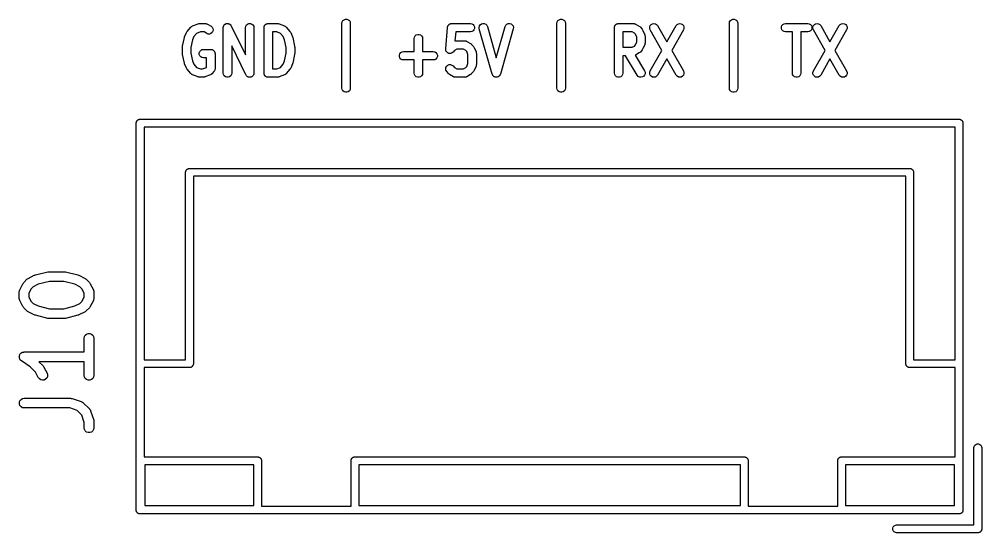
# Model space of a CAD drawing. Extents: x 100.8 to 195, y -113.5 to -35.1.
# Drawn here: x 132.98 to 147.81, y -89.21 to -81.29 of the extents above; entities that cross this region are included whole.
import ezdxf

# ---------------------------------------------------------------- set-up
doc = ezdxf.new("R2010")
doc.units = 0
doc.header["$MEASUREMENT"] = 0
doc.layers.add('BLACK', color=7, linetype='CONTINUOUS')

msp = doc.modelspace()

# ---------------------------------------------------------------- linework, layer by layer
at = {"layer": 'BLACK', "linetype": 'CONTINUOUS'}
for p, q in [((135.565, -81.4744), (135.622, -81.4077)), ((135.622, -81.4077), (135.626, -81.4048)), ((135.626, -81.4048), (135.629, -81.4011)), ((135.629, -81.4011), (135.634, -81.3976)), ((135.634, -81.3976), (135.64, -81.3934)), ((135.64, -81.3934), (135.644, -81.3918)), ((135.644, -81.3918), (135.648, -81.3894)), ((135.648, -81.3894), (135.734, -81.3561)), ((135.734, -81.3559), (135.735, -81.3556)), ((135.734, -81.3561), (135.734, -81.3559)), ((135.735, -81.3556), (135.745, -81.3537)), ((135.745, -81.3537), (135.756, -81.3517)), ((135.756, -81.3517), (135.756, -81.3518)), ((135.756, -81.3518), (135.757, -81.3517)), ((135.757, -81.3517), (135.843, -81.3517)), ((135.843, -81.3517), (135.849, -81.3527)), ((135.849, -81.3527), (135.854, -81.3527)), ((135.854, -81.3527), (135.86, -81.3546)), ((135.86, -81.3546), (135.865, -81.3556)), ((135.865, -81.3556), (135.87, -81.3585)), ((135.87, -81.3585), (135.876, -81.3605)), ((135.876, -81.3605), (135.933, -81.3939)), ((135.933, -81.3939), (135.95, -81.4084)), ((135.95, -81.4084), (135.961, -81.428)), ((135.961, -81.428), (135.965, -81.4503)), ((136.121, -81.4167), (136.122, -81.4089)), ((136.121, -82.1167), (136.121, -81.4167)), ((136.122, -81.4089), (136.123, -81.401)), ((136.123, -81.401), (136.124, -81.3979)), ((136.124, -81.3979), (136.125, -81.3944)), ((136.125, -81.3944), (136.129, -81.3876)), ((136.129, -81.3876), (136.132, -81.3804)), ((136.132, -81.3804), (136.134, -81.3779)), ((136.134, -81.3779), (136.136, -81.3749)), ((136.136, -81.3749), (136.142, -81.3698)), ((136.142, -81.3698), (136.147, -81.3641)), ((136.147, -81.3641), (136.151, -81.3626)), ((136.151, -81.3626), (136.153, -81.3604)), ((136.153, -81.3604), (136.161, -81.3577)), ((136.161, -81.3577), (136.168, -81.3542)), ((136.168, -81.3542), (136.171, -81.3538)), ((136.171, -81.3538), (136.174, -81.3527)), ((136.174, -81.3527), (136.182, -81.3527)), ((136.182, -81.3527), (136.19, -81.3518)), ((136.19, -81.3518), (136.194, -81.3527)), ((136.194, -81.3527), (136.197, -81.3527)), ((136.197, -81.3527), (136.204, -81.3554)), ((136.204, -81.3554), (136.212, -81.3572)), ((136.212, -81.3572), (136.215, -81.3592)), ((136.215, -81.3592), (136.218, -81.3604)), ((136.218, -81.3604), (136.224, -81.3654)), ((136.224, -81.3654), (136.231, -81.3698)), ((136.231, -81.3698), (136.233, -81.3726)), ((136.233, -81.3726), (136.236, -81.3749)), ((136.236, -81.3749), (136.239, -81.3817)), ((136.239, -81.3817), (136.244, -81.3881)), ((136.244, -81.3881), (136.464, -81.8362)), ((136.464, -81.4167), (136.467, -81.3944)), ((136.464, -81.8362), (136.464, -81.4167)), ((136.467, -81.3944), (136.479, -81.3749)), ((136.479, -81.3749), (136.496, -81.3604)), ((136.496, -81.3604), (136.517, -81.3527)), ((136.517, -81.3527), (136.54, -81.3527)), ((136.54, -81.3527), (136.561, -81.3604)), ((136.561, -81.3604), (136.578, -81.3749)), ((136.578, -81.3749), (136.59, -81.3944)), ((136.59, -81.3944), (136.594, -81.4167)), ((136.594, -81.4167), (136.594, -82.1167)), ((136.749, -81.4167), (136.75, -81.4111)), ((136.749, -82.1167), (136.749, -81.4167)), ((136.75, -81.4054), (136.752, -81.4)), ((136.75, -81.4111), (136.75, -81.4054)), ((136.752, -81.4), (136.753, -81.3944)), ((136.753, -81.3944), (136.756, -81.3895)), ((136.756, -81.3895), (136.758, -81.3842)), ((136.758, -81.3842), (136.762, -81.3798)), ((136.762, -81.3798), (136.764, -81.3749)), ((136.764, -81.3749), (136.769, -81.3712)), ((136.769, -81.3712), (136.773, -81.3669)), ((136.773, -81.3669), (136.777, -81.364)), ((136.777, -81.364), (136.782, -81.3604)), ((136.782, -81.3604), (136.787, -81.3584)), ((136.787, -81.3584), (136.792, -81.3556)), ((136.792, -81.3556), (136.798, -81.3546)), ((136.798, -81.3546), (136.803, -81.3527)), ((136.803, -81.3527), (136.809, -81.3527)), ((136.809, -81.3527), (136.814, -81.3517)), ((136.814, -81.3517), (136.957, -81.3517)), ((136.957, -81.3517), (136.958, -81.3518)), ((136.958, -81.3518), (136.959, -81.3517)), ((136.959, -81.3517), (136.969, -81.3537)), ((136.969, -81.3537), (136.979, -81.3556)), ((136.979, -81.3556), (136.98, -81.3559)), ((136.98, -81.3559), (136.981, -81.3561)), ((136.981, -81.3561), (137.066, -81.3894)), ((137.066, -81.3894), (137.07, -81.3918)), ((137.07, -81.3918), (137.075, -81.3934)), ((137.075, -81.3934), (137.08, -81.3976)), ((137.08, -81.3976), (137.086, -81.4011)), ((137.086, -81.4011), (137.089, -81.4048)), ((137.089, -81.4048), (137.092, -81.4077)), ((137.092, -81.4077), (137.149, -81.4744)), ((137.949, -81.35), (137.953, -81.3278)), ((137.949, -82.35), (137.949, -81.35)), ((137.953, -81.3278), (137.964, -81.3082)), ((137.964, -81.3082), (137.982, -81.2937)), ((137.982, -81.2937), (138.003, -81.286)), ((138.003, -81.286), (138.026, -81.286)), ((138.026, -81.286), (138.047, -81.2937)), ((138.047, -81.2937), (138.064, -81.3082)), ((138.064, -81.3082), (138.075, -81.3278)), ((138.075, -81.3278), (138.079, -81.35)), ((138.079, -81.35), (138.079, -82.35)), ((139.55, -81.7444), (139.578, -81.4111)), ((139.578, -81.4111), (139.579, -81.4083)), ((139.579, -81.4054), (139.582, -81.3974)), ((139.579, -81.4083), (139.579, -81.4054)), ((139.582, -81.3974), (139.584, -81.3893)), ((139.584, -81.3893), (139.586, -81.3869)), ((139.586, -81.3869), (139.587, -81.3842)), ((139.587, -81.3842), (139.592, -81.3777)), ((139.592, -81.3777), (139.597, -81.3708)), ((139.597, -81.3708), (139.599, -81.3691)), ((139.599, -81.3691), (139.601, -81.3669)), ((139.601, -81.3669), (139.608, -81.3627)), ((139.608, -81.3627), (139.615, -81.3578)), ((139.615, -81.3578), (139.618, -81.357)), ((139.618, -81.357), (139.621, -81.3556)), ((139.621, -81.3556), (139.629, -81.3541)), ((139.629, -81.3541), (139.637, -81.3519)), ((139.637, -81.3519), (139.64, -81.3522)), ((139.64, -81.3522), (139.643, -81.3517)), ((139.643, -81.3517), (139.929, -81.3517)), ((139.929, -81.3517), (139.951, -81.3556)), ((139.951, -81.3556), (139.97, -81.3669)), ((139.97, -81.3669), (139.985, -81.3842)), ((139.985, -81.3842), (139.993, -81.4054)), ((139.993, -81.428), (139.985, -81.4492)), ((139.993, -81.4054), (139.993, -81.428)), ((140.064, -81.4121), (140.069, -81.3902)), ((140.066, -81.4345), (140.064, -81.4121)), ((140.069, -81.3902), (140.082, -81.3715)), ((140.082, -81.3715), (140.1, -81.3582)), ((140.1, -81.3582), (140.122, -81.352)), ((140.122, -81.352), (140.144, -81.3536)), ((140.144, -81.3536), (140.165, -81.3628)), ((140.165, -81.3628), (140.181, -81.3785)), ((140.181, -81.3785), (140.191, -81.3988)), ((140.191, -81.3988), (140.329, -81.8801)), ((140.329, -81.8801), (140.466, -81.3988)), ((140.466, -81.3988), (140.476, -81.3785)), ((140.476, -81.3785), (140.492, -81.3628)), ((140.492, -81.3628), (140.513, -81.3536)), ((140.513, -81.3536), (140.535, -81.352)), ((140.535, -81.352), (140.557, -81.3582)), ((140.557, -81.3582), (140.575, -81.3715)), ((140.575, -81.3715), (140.588, -81.3902)), ((140.588, -81.3902), (140.593, -81.4121)), ((140.593, -81.4121), (140.591, -81.4345)), ((141.264, -81.35), (141.267, -81.3278)), ((141.264, -82.35), (141.264, -81.35)), ((141.267, -81.3278), (141.279, -81.3082)), ((141.279, -81.3082), (141.296, -81.2937)), ((141.296, -81.2937), (141.317, -81.286)), ((141.317, -81.286), (141.34, -81.286)), ((141.34, -81.286), (141.361, -81.2937)), ((141.361, -81.2937), (141.378, -81.3082)), ((141.378, -81.3082), (141.39, -81.3278)), ((141.39, -81.3278), (141.394, -81.35)), ((141.394, -81.35), (141.394, -82.35)), ((142.149, -81.4167), (142.15, -81.4111)), ((142.149, -82.1167), (142.149, -81.4167)), ((142.15, -81.4054), (142.152, -81.4)), ((142.15, -81.4111), (142.15, -81.4054)), ((142.152, -81.4), (142.153, -81.3944)), ((142.153, -81.3944), (142.156, -81.3895)), ((142.156, -81.3895), (142.158, -81.3842)), ((142.158, -81.3842), (142.162, -81.3798)), ((142.162, -81.3798), (142.164, -81.3749)), ((142.164, -81.3749), (142.169, -81.3712)), ((142.169, -81.3712), (142.173, -81.3669)), ((142.173, -81.3669), (142.177, -81.364)), ((142.177, -81.364), (142.182, -81.3604)), ((142.182, -81.3604), (142.187, -81.3584)), ((142.187, -81.3584), (142.192, -81.3556)), ((142.192, -81.3556), (142.198, -81.3546)), ((142.198, -81.3546), (142.203, -81.3527)), ((142.203, -81.3527), (142.209, -81.3527)), ((142.209, -81.3527), (142.214, -81.3517)), ((142.214, -81.3517), (142.443, -81.3517)), ((142.443, -81.3517), (142.449, -81.3527)), ((142.449, -81.3527), (142.454, -81.3527)), ((142.454, -81.3527), (142.46, -81.3546)), ((142.46, -81.3546), (142.465, -81.3556)), ((142.465, -81.3556), (142.47, -81.3585)), ((142.47, -81.3585), (142.476, -81.3605)), ((142.476, -81.3605), (142.533, -81.3939)), ((142.533, -81.3939), (142.541, -81.4008)), ((142.541, -81.4008), (142.549, -81.4077)), ((142.549, -81.4077), (142.578, -81.441)), ((142.693, -81.4051), (142.701, -81.3839)), ((142.693, -81.4277), (142.693, -81.4051)), ((142.701, -81.4489), (142.693, -81.4277)), ((142.701, -81.3839), (142.716, -81.3667)), ((142.716, -81.3667), (142.735, -81.3555)), ((142.735, -81.3555), (142.757, -81.3517)), ((142.757, -81.3517), (142.78, -81.3557)), ((142.78, -81.3557), (142.799, -81.3671)), ((142.799, -81.3671), (142.814, -81.3844)), ((142.814, -81.3844), (142.957, -81.6357)), ((142.957, -81.6357), (143.101, -81.3844)), ((143.101, -81.3844), (143.115, -81.3671)), ((143.115, -81.3671), (143.135, -81.3557)), ((143.135, -81.3557), (143.157, -81.3517)), ((143.157, -81.3517), (143.179, -81.3555)), ((143.179, -81.3555), (143.199, -81.3667)), ((143.199, -81.3667), (143.213, -81.3839)), ((143.213, -81.3839), (143.221, -81.4051)), ((143.221, -81.4277), (143.214, -81.4489)), ((143.221, -81.4051), (143.221, -81.4277)), ((143.921, -81.35), (143.925, -81.3278)), ((143.921, -82.35), (143.921, -81.35)), ((143.925, -81.3278), (143.936, -81.3082)), ((143.936, -81.3082), (143.953, -81.2937)), ((143.953, -81.2937), (143.974, -81.286)), ((143.974, -81.286), (143.997, -81.286)), ((143.997, -81.286), (144.018, -81.2937)), ((144.018, -81.2937), (144.036, -81.3082)), ((144.036, -81.3082), (144.047, -81.3278)), ((144.047, -81.3278), (144.051, -81.35)), ((144.051, -81.35), (144.051, -82.35)), ((144.722, -81.4054), (144.729, -81.3842)), ((144.722, -81.428), (144.722, -81.4054)), ((144.729, -81.4492), (144.722, -81.428)), ((144.729, -81.3842), (144.744, -81.3669)), ((144.744, -81.3669), (144.763, -81.3556)), ((144.763, -81.3556), (144.786, -81.3517)), ((144.786, -81.3517), (145.129, -81.3517)), ((145.129, -81.3517), (145.151, -81.3556)), ((145.151, -81.3556), (145.17, -81.3669)), ((145.17, -81.3669), (145.185, -81.3842)), ((145.185, -81.3842), (145.193, -81.4054)), ((145.193, -81.428), (145.185, -81.4492)), ((145.193, -81.4054), (145.193, -81.428)), ((145.207, -81.4051), (145.215, -81.3839)), ((145.207, -81.4277), (145.207, -81.4051)), ((145.215, -81.4489), (145.207, -81.4277)), ((145.215, -81.3839), (145.23, -81.3667)), ((145.23, -81.3667), (145.249, -81.3555)), ((145.249, -81.3555), (145.272, -81.3517)), ((145.272, -81.3517), (145.294, -81.3557)), ((145.294, -81.3557), (145.313, -81.3671)), ((145.313, -81.3671), (145.328, -81.3844)), ((145.328, -81.3844), (145.471, -81.6357)), ((145.471, -81.6357), (145.615, -81.3844)), ((145.615, -81.3844), (145.629, -81.3671)), ((145.629, -81.3671), (145.649, -81.3557)), ((145.649, -81.3557), (145.671, -81.3517)), ((145.671, -81.3517), (145.693, -81.3555)), ((145.693, -81.3555), (145.713, -81.3667)), ((145.713, -81.3667), (145.728, -81.3839)), ((145.728, -81.3839), (145.735, -81.4051)), ((145.735, -81.4277), (145.728, -81.4489)), ((145.735, -81.4051), (145.735, -81.4277)), ((135.494, -81.703), (135.522, -81.5697)), ((135.522, -81.5697), (135.525, -81.5639)), ((135.525, -81.5639), (135.526, -81.5577)), ((135.526, -81.5577), (135.555, -81.4911)), ((135.555, -81.4911), (135.56, -81.4828)), ((135.56, -81.4828), (135.565, -81.4744)), ((135.67, -81.5514), (135.648, -81.6031)), ((135.71, -81.5047), (135.67, -81.5514)), ((135.769, -81.4817), (135.71, -81.5047)), ((135.825, -81.4817), (135.769, -81.4817)), ((135.867, -81.5061), (135.825, -81.4817)), ((135.888, -81.514), (135.867, -81.5061)), ((135.911, -81.5141), (135.888, -81.514)), ((135.932, -81.5064), (135.911, -81.5141)), ((135.95, -81.492), (135.932, -81.5064)), ((135.961, -81.4725), (135.95, -81.492)), ((135.965, -81.4503), (135.961, -81.4725)), ((136.879, -81.4817), (136.879, -82.0517)), ((136.945, -81.4817), (136.879, -81.4817)), ((137.004, -81.5047), (136.945, -81.4817)), ((137.044, -81.5514), (137.004, -81.5047)), ((137.066, -81.6031), (137.044, -81.5514)), ((137.149, -81.4744), (137.154, -81.4828)), ((137.154, -81.4828), (137.16, -81.4911)), ((137.16, -81.4911), (137.188, -81.5577)), ((137.188, -81.5577), (137.19, -81.5639)), ((137.19, -81.5639), (137.192, -81.5697)), ((137.192, -81.5697), (137.221, -81.703)), ((139.064, -81.5833), (139.067, -81.5611)), ((139.067, -81.5611), (139.079, -81.5416)), ((139.079, -81.5416), (139.096, -81.527)), ((139.096, -81.527), (139.117, -81.5193)), ((139.117, -81.5193), (139.14, -81.5193)), ((139.14, -81.5193), (139.161, -81.527)), ((139.161, -81.527), (139.178, -81.5416)), ((139.178, -81.5416), (139.19, -81.5611)), ((139.19, -81.5611), (139.194, -81.5833)), ((139.703, -81.4817), (139.691, -81.6194)), ((139.929, -81.4817), (139.703, -81.4817)), ((139.951, -81.4777), (139.929, -81.4817)), ((139.97, -81.4665), (139.951, -81.4777)), ((139.985, -81.4492), (139.97, -81.4665)), ((140.266, -82.1345), (140.066, -81.4345)), ((140.591, -81.4345), (140.391, -82.1345)), ((142.279, -81.4817), (142.279, -81.7183)), ((142.425, -81.4817), (142.279, -81.4817)), ((142.458, -81.5006), (142.425, -81.4817)), ((142.473, -81.5181), (142.458, -81.5006)), ((142.492, -81.5633), (142.473, -81.5181)), ((142.492, -81.6367), (142.492, -81.5633)), ((142.578, -81.441), (142.583, -81.4495)), ((142.583, -81.4495), (142.588, -81.4577)), ((142.588, -81.4577), (142.617, -81.5244)), ((142.617, -81.5244), (142.617, -81.5262)), ((142.617, -81.5262), (142.618, -81.5278)), ((142.618, -81.5278), (142.62, -81.5371)), ((142.62, -81.5371), (142.622, -81.5464)), ((142.622, -81.5464), (142.622, -81.5482)), ((142.622, -81.5482), (142.622, -81.55)), ((142.622, -81.55), (142.622, -81.65)), ((142.882, -81.7667), (142.701, -81.4489)), ((143.214, -81.4489), (143.032, -81.7667)), ((144.744, -81.4665), (144.729, -81.4492)), ((144.763, -81.4777), (144.744, -81.4665)), ((144.786, -81.4817), (144.763, -81.4777)), ((144.892, -81.4817), (144.786, -81.4817)), ((144.892, -82.1167), (144.892, -81.4817)), ((145.129, -81.4817), (145.022, -81.4817)), ((145.022, -81.4817), (145.022, -82.1167)), ((145.151, -81.4777), (145.129, -81.4817)), ((145.17, -81.4665), (145.151, -81.4777)), ((145.185, -81.4492), (145.17, -81.4665)), ((145.397, -81.7667), (145.215, -81.4489)), ((145.728, -81.4489), (145.546, -81.7667)), ((135.492, -81.7167), (135.493, -81.7099)), ((135.492, -81.8167), (135.492, -81.7167)), ((135.493, -81.7099), (135.494, -81.703)), ((135.648, -81.6031), (135.622, -81.7236)), ((135.622, -81.7236), (135.622, -81.8098)), ((136.47, -82.1453), (136.251, -81.6971)), ((136.251, -81.6971), (136.251, -82.1167)), ((137.092, -81.7236), (137.066, -81.6031)), ((137.092, -81.8098), (137.092, -81.7236)), ((137.221, -81.703), (137.221, -81.7099)), ((137.221, -81.7099), (137.222, -81.7167)), ((137.222, -81.7167), (137.222, -81.8167)), ((139.064, -81.785), (139.064, -81.5833)), ((139.194, -81.5833), (139.194, -81.785)), ((139.691, -81.6194), (139.694, -81.6193)), ((139.694, -81.6193), (139.7, -81.6183)), ((139.7, -81.6183), (139.843, -81.6183)), ((139.843, -81.6183), (139.849, -81.6193)), ((139.849, -81.6193), (139.854, -81.6194)), ((139.854, -81.6194), (139.86, -81.6213)), ((139.86, -81.6213), (139.865, -81.6223)), ((139.865, -81.6223), (139.87, -81.6252)), ((139.87, -81.6252), (139.876, -81.6272)), ((139.876, -81.6272), (139.933, -81.6605)), ((139.933, -81.6605), (139.941, -81.6675)), ((139.941, -81.6675), (139.949, -81.6744)), ((139.949, -81.6744), (139.978, -81.7077)), ((139.978, -81.7077), (139.983, -81.7162)), ((139.983, -81.7162), (139.988, -81.7244)), ((139.988, -81.7244), (140.017, -81.7911)), ((142.279, -81.7183), (142.425, -81.7183)), ((142.425, -81.7183), (142.458, -81.6994)), ((142.458, -81.6994), (142.473, -81.6819)), ((142.473, -81.6819), (142.492, -81.6367)), ((142.617, -81.6756), (142.588, -81.7423)), ((142.618, -81.6722), (142.617, -81.6738)), ((142.617, -81.6738), (142.617, -81.6756)), ((142.62, -81.6629), (142.618, -81.6722)), ((142.622, -81.6536), (142.62, -81.6629)), ((142.622, -81.65), (142.622, -81.6518)), ((142.622, -81.6518), (142.622, -81.6536)), ((135.493, -81.8234), (135.492, -81.8167)), ((135.494, -81.8303), (135.493, -81.8234)), ((135.522, -81.9636), (135.494, -81.8303)), ((135.622, -81.8098), (135.648, -81.9302)), ((135.75, -81.8054), (135.758, -81.7842)), ((135.75, -81.828), (135.75, -81.8054)), ((135.758, -81.8492), (135.75, -81.828)), ((135.758, -81.7842), (135.773, -81.7669)), ((135.773, -81.8665), (135.758, -81.8492)), ((135.773, -81.7669), (135.792, -81.7556)), ((135.792, -81.8777), (135.773, -81.8665)), ((135.792, -81.7556), (135.814, -81.7517)), ((135.814, -81.8817), (135.792, -81.8777)), ((135.814, -81.7517), (135.929, -81.7517)), ((135.929, -81.7517), (135.934, -81.7527)), ((135.934, -81.7527), (135.94, -81.7527)), ((135.94, -81.7527), (135.945, -81.7546)), ((135.945, -81.7546), (135.951, -81.7556)), ((135.951, -81.7556), (135.956, -81.7584)), ((135.956, -81.7584), (135.961, -81.7604)), ((135.961, -81.7604), (135.965, -81.764)), ((135.965, -81.764), (135.97, -81.7669)), ((135.97, -81.7669), (135.974, -81.7712)), ((135.974, -81.7712), (135.978, -81.7749)), ((135.978, -81.7749), (135.981, -81.7798)), ((135.981, -81.7798), (135.985, -81.7842)), ((135.985, -81.7842), (135.987, -81.7895)), ((135.987, -81.7895), (135.99, -81.7944)), ((135.99, -81.7944), (135.991, -81.8)), ((135.991, -81.8), (135.993, -81.8054)), ((135.993, -81.8054), (135.993, -81.8111)), ((135.993, -81.8111), (135.994, -81.8167)), ((135.994, -81.8167), (135.994, -82.05)), ((137.066, -81.9302), (137.092, -81.8098)), ((137.221, -81.8303), (137.192, -81.9636)), ((137.222, -81.8167), (137.221, -81.8234)), ((137.221, -81.8234), (137.221, -81.8303)), ((138.836, -81.8387), (138.844, -81.8175)), ((138.836, -81.8613), (138.836, -81.8387)), ((138.844, -81.8825), (138.836, -81.8613)), ((138.844, -81.8175), (138.858, -81.8002)), ((138.858, -81.8002), (138.878, -81.7889)), ((138.878, -81.7889), (138.9, -81.785)), ((138.9, -81.785), (139.064, -81.785)), ((139.194, -81.785), (139.357, -81.785)), ((139.357, -81.785), (139.379, -81.7889)), ((139.379, -81.7889), (139.399, -81.8002)), ((139.399, -81.8002), (139.413, -81.8175)), ((139.413, -81.8175), (139.421, -81.8387)), ((139.421, -81.8613), (139.413, -81.8825)), ((139.421, -81.8387), (139.421, -81.8613)), ((139.549, -81.7493), (139.55, -81.7469)), ((139.551, -81.7581), (139.549, -81.7493)), ((139.55, -81.7469), (139.55, -81.7444)), ((139.552, -81.7669), (139.551, -81.7581)), ((139.553, -81.7692), (139.552, -81.7669)), ((139.553, -81.7716), (139.553, -81.7692)), ((139.557, -81.7793), (139.553, -81.7716)), ((139.561, -81.7874), (139.557, -81.7793)), ((139.563, -81.7891), (139.561, -81.7874)), ((139.564, -81.7913), (139.563, -81.7891)), ((139.571, -81.797), (139.564, -81.7913)), ((139.577, -81.8033), (139.571, -81.797)), ((139.579, -81.8043), (139.577, -81.8033)), ((139.581, -81.8059), (139.579, -81.8043)), ((139.59, -81.8091), (139.581, -81.8059)), ((139.598, -81.8128), (139.59, -81.8091)), ((139.6, -81.813), (139.598, -81.8128)), ((139.602, -81.8139), (139.6, -81.813)), ((139.611, -81.814), (139.602, -81.8139)), ((139.62, -81.8147), (139.611, -81.814)), ((139.622, -81.8141), (139.62, -81.8147)), ((139.625, -81.8141), (139.622, -81.8141)), ((139.633, -81.8112), (139.625, -81.8141)), ((139.642, -81.8089), (139.633, -81.8112)), ((139.644, -81.8074), (139.642, -81.8089)), ((139.646, -81.8066), (139.644, -81.8074)), ((139.653, -81.801), (139.646, -81.8066)), ((139.66, -81.7959), (139.653, -81.801)), ((139.662, -81.7939), (139.66, -81.7959)), ((139.664, -81.7923), (139.662, -81.7939)), ((139.685, -81.7673), (139.664, -81.7923)), ((139.718, -81.7483), (139.685, -81.7673)), ((139.825, -81.7483), (139.718, -81.7483)), ((139.858, -81.7673), (139.825, -81.7483)), ((139.873, -81.7847), (139.858, -81.7673)), ((139.892, -81.83), (139.873, -81.7847)), ((139.892, -81.97), (139.892, -81.83)), ((140.017, -81.7911), (140.017, -81.7928)), ((140.017, -81.7928), (140.018, -81.7944)), ((140.018, -81.7944), (140.02, -81.8038)), ((140.02, -81.8038), (140.022, -81.813)), ((140.022, -81.813), (140.022, -81.8149)), ((140.022, -81.8149), (140.022, -81.8167)), ((140.022, -81.8167), (140.022, -81.9833)), ((142.32, -81.8483), (142.279, -81.8483)), ((142.279, -81.8483), (142.279, -82.1167)), ((142.501, -82.1501), (142.32, -81.8483)), ((142.47, -81.8415), (142.468, -81.8425)), ((142.468, -81.8425), (142.613, -82.0832)), ((142.476, -81.8395), (142.47, -81.8415)), ((142.533, -81.8061), (142.476, -81.8395)), ((142.541, -81.7992), (142.533, -81.8061)), ((142.549, -81.7923), (142.541, -81.7992)), ((142.578, -81.759), (142.549, -81.7923)), ((142.583, -81.7505), (142.578, -81.759)), ((142.588, -81.7423), (142.583, -81.7505)), ((142.701, -82.0844), (142.882, -81.7667)), ((143.032, -81.7667), (143.214, -82.0844)), ((145.215, -82.0844), (145.397, -81.7667)), ((145.546, -81.7667), (145.728, -82.0844)), ((135.525, -81.9695), (135.522, -81.9636)), ((135.526, -81.9756), (135.525, -81.9695)), ((135.555, -82.0423), (135.526, -81.9756)), ((135.648, -81.9302), (135.67, -81.9819)), ((135.67, -81.9819), (135.71, -82.0287)), ((135.864, -81.8817), (135.814, -81.8817)), ((135.861, -82.0287), (135.864, -82.026)), ((135.864, -82.026), (135.864, -81.8817)), ((137.004, -82.0287), (137.044, -81.9819)), ((137.044, -81.9819), (137.066, -81.9302)), ((137.188, -81.9756), (137.16, -82.0423)), ((137.19, -81.9695), (137.188, -81.9756)), ((137.192, -81.9636), (137.19, -81.9695)), ((138.858, -81.8998), (138.844, -81.8825)), ((138.878, -81.9111), (138.858, -81.8998)), ((138.9, -81.915), (138.878, -81.9111)), ((139.064, -81.915), (138.9, -81.915)), ((139.064, -82.1167), (139.064, -81.915)), ((139.357, -81.915), (139.194, -81.915)), ((139.194, -81.915), (139.194, -82.1167)), ((139.379, -81.9111), (139.357, -81.915)), ((139.399, -81.8998), (139.379, -81.9111)), ((139.413, -81.8825), (139.399, -81.8998)), ((139.553, -82.0284), (139.564, -82.0087)), ((139.564, -82.0087), (139.581, -81.9941)), ((139.581, -81.9941), (139.602, -81.9861)), ((139.602, -81.9861), (139.625, -81.9859)), ((139.625, -81.9859), (139.646, -81.9934)), ((139.646, -81.9934), (139.664, -82.0077)), ((139.664, -82.0077), (139.685, -82.0327)), ((139.858, -82.0327), (139.873, -82.0153)), ((139.873, -82.0153), (139.892, -81.97)), ((140.017, -82.0089), (139.988, -82.0756)), ((140.018, -82.0056), (140.017, -82.0072)), ((140.017, -82.0072), (140.017, -82.0089)), ((140.02, -81.9962), (140.018, -82.0056)), ((140.022, -81.987), (140.02, -81.9962)), ((140.022, -81.9833), (140.022, -81.9851)), ((140.022, -81.9851), (140.022, -81.987)), ((142.957, -81.8977), (142.814, -82.1489)), ((143.101, -82.1489), (142.957, -81.8977)), ((145.471, -81.8977), (145.328, -82.1489)), ((145.615, -82.1489), (145.471, -81.8977)), ((135.56, -82.0505), (135.555, -82.0423)), ((135.565, -82.059), (135.56, -82.0505)), ((135.622, -82.1256), (135.565, -82.059)), ((135.626, -82.1286), (135.622, -82.1256)), ((135.629, -82.1322), (135.626, -82.1286)), ((135.634, -82.1357), (135.629, -82.1322)), ((135.64, -82.14), (135.634, -82.1357)), ((135.644, -82.1415), (135.64, -82.14)), ((135.648, -82.1439), (135.644, -82.1415)), ((135.734, -82.1772), (135.648, -82.1439)), ((135.71, -82.0287), (135.769, -82.0517)), ((135.769, -82.0517), (135.802, -82.0517)), ((135.802, -82.0517), (135.861, -82.0287)), ((135.924, -82.1439), (135.838, -82.1772)), ((135.928, -82.1415), (135.924, -82.1439)), ((135.932, -82.14), (135.928, -82.1415)), ((135.937, -82.1357), (135.932, -82.14)), ((135.943, -82.1322), (135.937, -82.1357)), ((135.946, -82.1286), (135.943, -82.1322)), ((135.949, -82.1256), (135.946, -82.1286)), ((135.978, -82.0923), (135.949, -82.1256)), ((135.984, -82.0823), (135.978, -82.0918)), ((135.978, -82.0918), (135.978, -82.092)), ((135.978, -82.092), (135.978, -82.0923)), ((135.989, -82.0729), (135.984, -82.0823)), ((135.99, -82.0722), (135.989, -82.0725)), ((135.989, -82.0725), (135.989, -82.0729)), ((135.992, -82.0614), (135.99, -82.0722)), ((135.994, -82.0507), (135.992, -82.0614)), ((135.994, -82.05), (135.994, -82.0503)), ((135.994, -82.0503), (135.994, -82.0507)), ((136.125, -82.1389), (136.121, -82.1167)), ((136.136, -82.1584), (136.125, -82.1389)), ((136.153, -82.173), (136.136, -82.1584)), ((136.174, -82.1807), (136.153, -82.173)), ((136.218, -82.173), (136.197, -82.1807)), ((136.236, -82.1584), (136.218, -82.173)), ((136.247, -82.1389), (136.236, -82.1584)), ((136.251, -82.1167), (136.247, -82.1389)), ((136.475, -82.1516), (136.47, -82.1453)), ((136.479, -82.1584), (136.475, -82.1516)), ((136.481, -82.1607), (136.479, -82.1584)), ((136.483, -82.1635), (136.481, -82.1607)), ((136.49, -82.1679), (136.483, -82.1635)), ((136.496, -82.173), (136.49, -82.1679)), ((136.499, -82.1741), (136.496, -82.173)), ((136.502, -82.1761), (136.499, -82.1741)), ((136.561, -82.173), (136.554, -82.1757)), ((136.564, -82.1707), (136.561, -82.173)), ((136.567, -82.1692), (136.564, -82.1707)), ((136.572, -82.1635), (136.567, -82.1692)), ((136.578, -82.1584), (136.572, -82.1635)), ((136.58, -82.1554), (136.578, -82.1584)), ((136.583, -82.1529), (136.58, -82.1554)), ((136.586, -82.1457), (136.583, -82.1529)), ((136.59, -82.1389), (136.586, -82.1457)), ((136.592, -82.1323), (136.59, -82.1355)), ((136.59, -82.1355), (136.59, -82.1389)), ((136.594, -82.1167), (136.592, -82.1244)), ((136.592, -82.1244), (136.592, -82.1323)), ((136.75, -82.1223), (136.749, -82.1167)), ((136.75, -82.128), (136.75, -82.1223)), ((136.752, -82.1333), (136.75, -82.128)), ((136.753, -82.1389), (136.752, -82.1333)), ((136.756, -82.1438), (136.753, -82.1389)), ((136.758, -82.1492), (136.756, -82.1438)), ((136.762, -82.1535), (136.758, -82.1492)), ((136.764, -82.1584), (136.762, -82.1535)), ((136.769, -82.1621), (136.764, -82.1584)), ((136.773, -82.1665), (136.769, -82.1621)), ((136.777, -82.1693), (136.773, -82.1665)), ((136.782, -82.173), (136.777, -82.1693)), ((136.787, -82.1749), (136.782, -82.173)), ((136.879, -82.0517), (136.945, -82.0517)), ((136.945, -82.0517), (137.004, -82.0287)), ((137.066, -82.1439), (136.981, -82.1772)), ((137.07, -82.1415), (137.066, -82.1439)), ((137.075, -82.14), (137.07, -82.1415)), ((137.08, -82.1357), (137.075, -82.14)), ((137.086, -82.1322), (137.08, -82.1357)), ((137.089, -82.1286), (137.086, -82.1322)), ((137.092, -82.1256), (137.089, -82.1286)), ((137.149, -82.059), (137.092, -82.1256)), ((137.154, -82.0505), (137.149, -82.059)), ((137.16, -82.0423), (137.154, -82.0505)), ((139.067, -82.1389), (139.064, -82.1167)), ((139.079, -82.1584), (139.067, -82.1389)), ((139.096, -82.173), (139.079, -82.1584)), ((139.117, -82.1807), (139.096, -82.173)), ((139.161, -82.173), (139.14, -82.1807)), ((139.178, -82.1584), (139.161, -82.173)), ((139.19, -82.1389), (139.178, -82.1584)), ((139.194, -82.1167), (139.19, -82.1389)), ((139.549, -82.0507), (139.553, -82.0284)), ((139.553, -82.0729), (139.549, -82.0507)), ((139.565, -82.0923), (139.553, -82.0729)), ((139.594, -82.1256), (139.565, -82.0923)), ((139.602, -82.1325), (139.594, -82.1256)), ((139.61, -82.1395), (139.602, -82.1325)), ((139.667, -82.1728), (139.61, -82.1395)), ((139.673, -82.1748), (139.667, -82.1728)), ((139.678, -82.1777), (139.673, -82.1748)), ((139.685, -82.0327), (139.718, -82.0517)), ((139.718, -82.0517), (139.825, -82.0517)), ((139.825, -82.0517), (139.858, -82.0327)), ((139.87, -82.1748), (139.865, -82.1777)), ((139.876, -82.1728), (139.87, -82.1748)), ((139.933, -82.1395), (139.876, -82.1728)), ((139.941, -82.1325), (139.933, -82.1395)), ((139.949, -82.1256), (139.941, -82.1325)), ((139.978, -82.0923), (139.949, -82.1256)), ((139.983, -82.0838), (139.978, -82.0923)), ((139.988, -82.0756), (139.983, -82.0838)), ((140.268, -82.1387), (140.266, -82.1345)), ((140.269, -82.1432), (140.268, -82.1387)), ((140.273, -82.1487), (140.269, -82.1432)), ((140.276, -82.1548), (140.273, -82.1487)), ((140.279, -82.158), (140.276, -82.1548)), ((140.282, -82.1619), (140.279, -82.158)), ((140.287, -82.1658), (140.282, -82.1619)), ((140.292, -82.1705), (140.287, -82.1658)), ((140.296, -82.1724), (140.292, -82.1705)), ((140.3, -82.1751), (140.296, -82.1724)), ((140.361, -82.1724), (140.357, -82.1751)), ((140.365, -82.1705), (140.361, -82.1724)), ((140.37, -82.1658), (140.365, -82.1705)), ((140.375, -82.1619), (140.37, -82.1658)), ((140.378, -82.158), (140.375, -82.1619)), ((140.381, -82.1548), (140.378, -82.158)), ((140.384, -82.1487), (140.381, -82.1548)), ((140.388, -82.1432), (140.384, -82.1487)), ((140.389, -82.1387), (140.388, -82.1432)), ((140.391, -82.1345), (140.389, -82.1387)), ((142.153, -82.1389), (142.149, -82.1167)), ((142.164, -82.1584), (142.153, -82.1389)), ((142.182, -82.173), (142.164, -82.1584)), ((142.203, -82.1807), (142.182, -82.173)), ((142.247, -82.173), (142.226, -82.1807)), ((142.264, -82.1584), (142.247, -82.173)), ((142.275, -82.1389), (142.264, -82.1584)), ((142.279, -82.1167), (142.275, -82.1389)), ((142.516, -82.1672), (142.501, -82.1501)), ((142.536, -82.1781), (142.516, -82.1672)), ((142.6, -82.1658), (142.58, -82.1774)), ((142.614, -82.1482), (142.6, -82.1658)), ((142.613, -82.0832), (142.621, -82.1043)), ((142.621, -82.1269), (142.614, -82.1482)), ((142.621, -82.1043), (142.621, -82.1269)), ((142.693, -82.1057), (142.701, -82.0844)), ((142.693, -82.1282), (142.693, -82.1057)), ((142.701, -82.1494), (142.693, -82.1282)), ((142.716, -82.1666), (142.701, -82.1494)), ((142.735, -82.1778), (142.716, -82.1666)), ((142.799, -82.1663), (142.78, -82.1776)), ((142.814, -82.1489), (142.799, -82.1663)), ((143.115, -82.1663), (143.101, -82.1489)), ((143.135, -82.1776), (143.115, -82.1663)), ((143.199, -82.1666), (143.179, -82.1778)), ((143.213, -82.1494), (143.199, -82.1666)), ((143.221, -82.1282), (143.213, -82.1494)), ((143.214, -82.0844), (143.221, -82.1057)), ((143.221, -82.1057), (143.221, -82.1282)), ((144.896, -82.1389), (144.892, -82.1167)), ((144.907, -82.1584), (144.896, -82.1389)), ((144.925, -82.173), (144.907, -82.1584)), ((144.946, -82.1807), (144.925, -82.173)), ((144.99, -82.173), (144.968, -82.1807)), ((145.007, -82.1584), (144.99, -82.173)), ((145.018, -82.1389), (145.007, -82.1584)), ((145.022, -82.1167), (145.018, -82.1389)), ((145.207, -82.1057), (145.215, -82.0844)), ((145.207, -82.1282), (145.207, -82.1057)), ((145.215, -82.1494), (145.207, -82.1282)), ((145.23, -82.1666), (145.215, -82.1494)), ((145.249, -82.1778), (145.23, -82.1666)), ((145.313, -82.1663), (145.294, -82.1776)), ((145.328, -82.1489), (145.313, -82.1663)), ((145.629, -82.1663), (145.615, -82.1489)), ((145.649, -82.1776), (145.629, -82.1663)), ((145.713, -82.1666), (145.693, -82.1778)), ((145.728, -82.1494), (145.713, -82.1666)), ((145.728, -82.0844), (145.735, -82.1057)), ((145.735, -82.1282), (145.728, -82.1494)), ((145.735, -82.1057), (145.735, -82.1282)), ((135.734, -82.1774), (135.734, -82.1772)), ((135.735, -82.1777), (135.734, -82.1774)), ((135.745, -82.1796), (135.735, -82.1777)), ((135.756, -82.1816), (135.745, -82.1796)), ((135.757, -82.1817), (135.756, -82.1815)), ((135.756, -82.1815), (135.756, -82.1816)), ((135.814, -82.1817), (135.757, -82.1817)), ((135.815, -82.1815), (135.814, -82.1817)), ((135.816, -82.1816), (135.815, -82.1815)), ((135.826, -82.1796), (135.816, -82.1816)), ((135.837, -82.1777), (135.826, -82.1796)), ((135.838, -82.1772), (135.837, -82.1774)), ((135.837, -82.1774), (135.837, -82.1777)), ((136.197, -82.1807), (136.174, -82.1807)), ((136.51, -82.178), (136.502, -82.1761)), ((136.517, -82.1807), (136.51, -82.178)), ((136.521, -82.1807), (136.517, -82.1807)), ((136.524, -82.1815), (136.521, -82.1807)), ((136.532, -82.1807), (136.524, -82.1815)), ((136.54, -82.1807), (136.532, -82.1807)), ((136.543, -82.1795), (136.54, -82.1807)), ((136.547, -82.1791), (136.543, -82.1795)), ((136.554, -82.1757), (136.547, -82.1791)), ((136.792, -82.1777), (136.787, -82.1749)), ((136.798, -82.1787), (136.792, -82.1777)), ((136.803, -82.1807), (136.798, -82.1787)), ((136.809, -82.1807), (136.803, -82.1807)), ((136.814, -82.1817), (136.809, -82.1807)), ((136.957, -82.1817), (136.814, -82.1817)), ((136.958, -82.1815), (136.957, -82.1817)), ((136.959, -82.1816), (136.958, -82.1815)), ((136.969, -82.1796), (136.959, -82.1816)), ((136.979, -82.1777), (136.969, -82.1796)), ((136.98, -82.1774), (136.979, -82.1777)), ((136.981, -82.1772), (136.98, -82.1774)), ((139.14, -82.1807), (139.117, -82.1807)), ((139.683, -82.1787), (139.678, -82.1777)), ((139.688, -82.1806), (139.683, -82.1787)), ((139.694, -82.1807), (139.688, -82.1806)), ((139.7, -82.1817), (139.694, -82.1807)), ((139.843, -82.1817), (139.7, -82.1817)), ((139.849, -82.1807), (139.843, -82.1817)), ((139.854, -82.1806), (139.849, -82.1807)), ((139.86, -82.1787), (139.854, -82.1806)), ((139.865, -82.1777), (139.86, -82.1787)), ((140.307, -82.177), (140.3, -82.1751)), ((140.313, -82.1797), (140.307, -82.177)), ((140.317, -82.18), (140.313, -82.1797)), ((140.322, -82.1813), (140.317, -82.18)), ((140.329, -82.1808), (140.322, -82.1813)), ((140.335, -82.1813), (140.329, -82.1808)), ((140.34, -82.18), (140.335, -82.1813)), ((140.344, -82.1797), (140.34, -82.18)), ((140.351, -82.177), (140.344, -82.1797)), ((140.357, -82.1751), (140.351, -82.177)), ((142.226, -82.1807), (142.203, -82.1807)), ((142.558, -82.1817), (142.536, -82.1781)), ((142.58, -82.1774), (142.558, -82.1817)), ((142.757, -82.1817), (142.735, -82.1778)), ((142.78, -82.1776), (142.757, -82.1817)), ((143.157, -82.1817), (143.135, -82.1776)), ((143.179, -82.1778), (143.157, -82.1817)), ((144.968, -82.1807), (144.946, -82.1807)), ((145.272, -82.1817), (145.249, -82.1778)), ((145.294, -82.1776), (145.272, -82.1817)), ((145.671, -82.1817), (145.649, -82.1776)), ((145.693, -82.1778), (145.671, -82.1817)), ((137.953, -82.3722), (137.949, -82.35)), ((137.964, -82.3918), (137.953, -82.3722)), ((137.982, -82.4063), (137.964, -82.3918)), ((138.003, -82.414), (137.982, -82.4063)), ((138.026, -82.414), (138.003, -82.414)), ((138.047, -82.4063), (138.026, -82.414)), ((138.064, -82.3918), (138.047, -82.4063)), ((138.075, -82.3722), (138.064, -82.3918)), ((138.079, -82.35), (138.075, -82.3722)), ((141.267, -82.3722), (141.264, -82.35)), ((141.279, -82.3918), (141.267, -82.3722)), ((141.296, -82.4063), (141.279, -82.3918)), ((141.317, -82.414), (141.296, -82.4063)), ((141.34, -82.414), (141.317, -82.414)), ((141.361, -82.4063), (141.34, -82.414)), ((141.378, -82.3918), (141.361, -82.4063)), ((141.39, -82.3722), (141.378, -82.3918)), ((141.394, -82.35), (141.39, -82.3722)), ((143.925, -82.3722), (143.921, -82.35)), ((143.936, -82.3918), (143.925, -82.3722)), ((143.953, -82.4063), (143.936, -82.3918)), ((143.974, -82.414), (143.953, -82.4063)), ((143.997, -82.414), (143.974, -82.414)), ((144.018, -82.4063), (143.997, -82.414)), ((144.036, -82.3918), (144.018, -82.4063)), ((144.047, -82.3722), (144.036, -82.3918)), ((144.051, -82.35), (144.047, -82.3722)), ((134.78, -82.8794), (134.782, -82.8744)), ((134.78, -82.8847), (134.78, -82.8794)), ((134.78, -82.8848), (134.78, -82.8847)), ((134.78, -88.8494), (134.78, -82.8848)), ((134.782, -82.8744), (134.783, -82.8692)), ((134.783, -82.8692), (134.785, -82.8645)), ((134.785, -82.8645), (134.787, -82.8595)), ((134.787, -82.8595), (134.791, -82.8555)), ((134.791, -82.8555), (134.793, -82.8508)), ((134.793, -82.8508), (134.797, -82.8474)), ((134.797, -82.8474), (134.801, -82.8433)), ((134.801, -82.8433), (134.805, -82.8407)), ((134.805, -82.8407), (134.81, -82.8372)), ((134.81, -82.8372), (134.815, -82.8354)), ((134.815, -82.8354), (134.819, -82.8327)), ((134.819, -82.8327), (134.824, -82.8318)), ((134.824, -82.8318), (134.829, -82.83)), ((134.829, -82.83), (134.835, -82.83)), ((134.835, -82.83), (134.835, -82.83)), ((134.835, -82.83), (147.465, -82.83)), ((147.465, -82.83), (147.471, -82.83)), ((147.465, -82.83), (147.465, -82.83)), ((147.471, -82.83), (147.476, -82.8318)), ((147.476, -82.8318), (147.481, -82.8327)), ((147.481, -82.8327), (147.485, -82.8354)), ((147.485, -82.8354), (147.49, -82.8372)), ((147.49, -82.8372), (147.495, -82.8407)), ((147.495, -82.8407), (147.499, -82.8433)), ((147.499, -82.8433), (147.503, -82.8474)), ((147.503, -82.8474), (147.507, -82.8508)), ((147.507, -82.8508), (147.509, -82.8555)), ((147.509, -82.8555), (147.513, -82.8595)), ((147.513, -82.8595), (147.515, -82.8645)), ((147.515, -82.8645), (147.517, -82.8692)), ((147.517, -82.8692), (147.518, -82.8744)), ((147.518, -82.8744), (147.52, -82.8794)), ((147.52, -82.8794), (147.52, -82.8847)), ((147.52, -82.8847), (147.52, -82.8848)), ((147.52, -82.8848), (147.52, -88.8652)), ((147.4, -82.95), (134.9, -82.95)), ((134.9, -82.95), (134.9, -86.54)), ((147.4, -86.54), (147.4, -82.95)), ((135.54, -83.6394), (135.542, -83.6344)), ((135.54, -83.6448), (135.54, -83.6394)), ((135.54, -86.54), (135.54, -83.6448)), ((135.542, -83.6344), (135.543, -83.6292)), ((135.543, -83.6292), (135.545, -83.6246)), ((135.545, -83.6246), (135.547, -83.6195)), ((135.547, -83.6195), (135.551, -83.6154)), ((135.551, -83.6154), (135.553, -83.6108)), ((135.553, -83.6108), (135.557, -83.6074)), ((135.557, -83.6074), (135.561, -83.6033)), ((135.561, -83.6033), (135.565, -83.6007)), ((135.565, -83.6007), (135.57, -83.5972)), ((135.57, -83.5972), (135.575, -83.5954)), ((135.575, -83.5954), (135.579, -83.5927)), ((135.579, -83.5927), (135.584, -83.5918)), ((135.584, -83.5918), (135.589, -83.59)), ((135.589, -83.59), (135.595, -83.59)), ((135.595, -83.59), (135.595, -83.59)), ((135.595, -83.59), (146.705, -83.59)), ((146.705, -83.59), (146.711, -83.59)), ((146.705, -83.59), (146.705, -83.59)), ((146.711, -83.59), (146.716, -83.5918)), ((146.716, -83.5918), (146.721, -83.5927)), ((146.721, -83.5927), (146.725, -83.5954)), ((146.725, -83.5954), (146.73, -83.5972)), ((146.73, -83.5972), (146.735, -83.6007)), ((146.735, -83.6007), (146.739, -83.6033)), ((146.739, -83.6033), (146.743, -83.6074)), ((146.743, -83.6074), (146.747, -83.6108)), ((146.747, -83.6108), (146.749, -83.6155)), ((146.749, -83.6155), (146.753, -83.6195)), ((146.753, -83.6195), (146.755, -83.6245)), ((146.755, -83.6245), (146.757, -83.6292)), ((146.757, -83.6292), (146.758, -83.6344)), ((146.758, -83.6344), (146.76, -83.6394)), ((146.76, -83.6394), (146.76, -83.6447)), ((146.76, -83.6447), (146.76, -83.6448)), ((146.76, -83.6448), (146.76, -86.54)), ((146.64, -83.71), (135.66, -83.71)), ((135.66, -83.71), (135.66, -86.6052)), ((146.64, -86.6052), (146.64, -83.71)), ((133.104, -85.2925), (133.114, -85.2853)), ((133.114, -85.2853), (133.209, -85.2377)), ((133.209, -85.2377), (133.217, -85.2353)), ((133.217, -85.2353), (133.225, -85.232)), ((133.225, -85.232), (133.415, -85.1844)), ((133.415, -85.1844), (133.424, -85.1837)), ((133.424, -85.1837), (133.433, -85.1821)), ((133.433, -85.1821), (133.671, -85.1821)), ((133.671, -85.1821), (133.68, -85.1837)), ((133.68, -85.1837), (133.69, -85.1844)), ((133.69, -85.1844), (133.88, -85.232)), ((133.88, -85.232), (133.888, -85.2353)), ((133.888, -85.2353), (133.895, -85.2377)), ((133.895, -85.2377), (133.991, -85.2853)), ((133.991, -85.2853), (134, -85.2925)), ((132.985, -85.4617), (133.033, -85.3665)), ((133.033, -85.3665), (133.04, -85.3568)), ((133.04, -85.3568), (133.047, -85.347)), ((133.047, -85.347), (133.095, -85.2993)), ((133.095, -85.2993), (133.104, -85.2925)), ((133.192, -85.414), (133.162, -85.4444)), ((133.269, -85.3755), (133.192, -85.414)), ((133.443, -85.3321), (133.269, -85.3755)), ((133.662, -85.3321), (133.443, -85.3321)), ((133.836, -85.3755), (133.662, -85.3321)), ((133.913, -85.414), (133.836, -85.3755)), ((133.943, -85.4444), (133.913, -85.414)), ((134, -85.2925), (134.01, -85.2993)), ((134.01, -85.2993), (134.058, -85.347)), ((134.058, -85.347), (134.065, -85.3568)), ((134.065, -85.3568), (134.072, -85.3665)), ((134.072, -85.3665), (134.119, -85.4617)), ((132.977, -85.4952), (132.978, -85.491)), ((132.977, -85.5905), (132.977, -85.4952)), ((132.978, -85.4867), (132.98, -85.4782)), ((132.978, -85.491), (132.978, -85.4867)), ((132.98, -85.4782), (132.982, -85.4696)), ((132.982, -85.4696), (132.984, -85.4658)), ((132.984, -85.4658), (132.985, -85.4617)), ((133.162, -85.4444), (133.127, -85.5129)), ((133.127, -85.5129), (133.127, -85.5728)), ((133.127, -85.5728), (133.162, -85.6413)), ((133.977, -85.5129), (133.943, -85.4444)), ((133.943, -85.6413), (133.977, -85.5728)), ((133.977, -85.5728), (133.977, -85.5129)), ((134.119, -85.4617), (134.121, -85.4658)), ((134.121, -85.4658), (134.123, -85.4696)), ((134.123, -85.4696), (134.124, -85.4782)), ((134.124, -85.4782), (134.127, -85.4867)), ((134.127, -85.4867), (134.127, -85.491)), ((134.127, -85.491), (134.127, -85.4952)), ((134.127, -85.4952), (134.127, -85.5905)), ((132.978, -85.5947), (132.977, -85.5905)), ((132.978, -85.5991), (132.978, -85.5947)), ((132.98, -85.6075), (132.978, -85.5991)), ((132.982, -85.6161), (132.98, -85.6075)), ((132.984, -85.6199), (132.982, -85.6161)), ((132.985, -85.624), (132.984, -85.6199)), ((133.033, -85.7193), (132.985, -85.624)), ((133.04, -85.7289), (133.033, -85.7193)), ((133.047, -85.7387), (133.04, -85.7289)), ((133.162, -85.6413), (133.192, -85.6717)), ((133.192, -85.6717), (133.269, -85.7102)), ((133.269, -85.7102), (133.443, -85.7536)), ((133.662, -85.7536), (133.836, -85.7102)), ((133.836, -85.7102), (133.913, -85.6717)), ((133.913, -85.6717), (133.943, -85.6413)), ((134.065, -85.7289), (134.058, -85.7387)), ((134.072, -85.7193), (134.065, -85.7289)), ((134.119, -85.624), (134.072, -85.7193)), ((134.121, -85.6199), (134.119, -85.624)), ((134.123, -85.6161), (134.121, -85.6199)), ((134.124, -85.6075), (134.123, -85.6161)), ((134.127, -85.5991), (134.124, -85.6075)), ((134.127, -85.5905), (134.127, -85.5947)), ((134.127, -85.5947), (134.127, -85.5991)), ((133.095, -85.7864), (133.047, -85.7387)), ((133.104, -85.7933), (133.095, -85.7864)), ((133.114, -85.8004), (133.104, -85.7933)), ((133.209, -85.848), (133.114, -85.8004)), ((133.217, -85.8504), (133.209, -85.848)), ((133.225, -85.8537), (133.217, -85.8504)), ((133.415, -85.9013), (133.225, -85.8537)), ((133.443, -85.7536), (133.662, -85.7536)), ((133.88, -85.8537), (133.69, -85.9013)), ((133.888, -85.8504), (133.88, -85.8537)), ((133.895, -85.848), (133.888, -85.8504)), ((133.991, -85.8004), (133.895, -85.848)), ((134, -85.7933), (133.991, -85.8004)), ((134.01, -85.7864), (134, -85.7933)), ((134.058, -85.7387), (134.01, -85.7864)), ((133.424, -85.902), (133.415, -85.9013)), ((133.433, -85.9036), (133.424, -85.902)), ((133.671, -85.9036), (133.433, -85.9036)), ((133.68, -85.902), (133.671, -85.9036)), ((133.69, -85.9013), (133.68, -85.902)), ((133.982, -86.1839), (133.995, -86.1613)), ((133.995, -86.1613), (134.015, -86.1446)), ((134.015, -86.1446), (134.039, -86.1357)), ((134.039, -86.1357), (134.065, -86.1357)), ((134.065, -86.1357), (134.09, -86.1446)), ((134.09, -86.1446), (134.11, -86.1613)), ((134.11, -86.1613), (134.123, -86.1839)), ((133.977, -86.2095), (133.982, -86.1839)), ((133.977, -86.4202), (133.977, -86.2095)), ((134.123, -86.1839), (134.127, -86.2095)), ((134.127, -86.2095), (134.127, -86.781)), ((132.979, -86.4822), (132.982, -86.4738)), ((132.982, -86.4738), (132.984, -86.4651)), ((132.984, -86.4651), (132.986, -86.4616)), ((132.986, -86.4616), (132.987, -86.4577)), ((132.987, -86.4577), (132.993, -86.4509)), ((132.993, -86.4509), (132.998, -86.4434)), ((132.998, -86.4434), (133.001, -86.441)), ((133.001, -86.441), (133.004, -86.4378)), ((133.004, -86.4378), (133.012, -86.4333)), ((133.012, -86.4333), (133.019, -86.428)), ((133.019, -86.428), (133.023, -86.4268)), ((133.023, -86.4268), (133.027, -86.4248)), ((133.027, -86.4248), (133.036, -86.4232)), ((133.036, -86.4232), (133.044, -86.4207)), ((133.044, -86.4207), (133.048, -86.421)), ((133.048, -86.421), (133.052, -86.4202)), ((133.052, -86.4202), (133.977, -86.4202)), ((132.978, -86.4904), (132.979, -86.4864)), ((132.979, -86.4993), (132.978, -86.4904)), ((132.979, -86.4864), (132.979, -86.4822)), ((132.979, -86.5083), (132.979, -86.4993)), ((132.98, -86.5122), (132.979, -86.5083)), ((132.98, -86.5163), (132.98, -86.5122)), ((132.984, -86.5243), (132.98, -86.5163)), ((132.987, -86.5327), (132.984, -86.5243)), ((132.99, -86.5359), (132.987, -86.5327)), ((132.992, -86.5396), (132.99, -86.5359)), ((132.998, -86.5458), (132.992, -86.5396)), ((133.004, -86.5527), (132.998, -86.5458)), ((133.008, -86.5548), (133.004, -86.5527)), ((133.011, -86.5576), (133.008, -86.5548)), ((133.147, -86.6488), (133.011, -86.5576)), ((133.977, -86.5702), (133.281, -86.5702)), ((133.281, -86.5702), (133.344, -86.6327)), ((133.977, -86.781), (133.977, -86.5702)), ((134.9, -86.54), (135.54, -86.54)), ((135.657, -86.6208), (135.655, -86.6255)), ((135.658, -86.6156), (135.657, -86.6208)), ((135.66, -86.6106), (135.658, -86.6156)), ((135.66, -86.6052), (135.66, -86.6053)), ((135.66, -86.6053), (135.66, -86.6106)), ((146.64, -86.6053), (146.64, -86.6052)), ((146.64, -86.6106), (146.64, -86.6053)), ((146.642, -86.6156), (146.64, -86.6106)), ((146.643, -86.6208), (146.642, -86.6156)), ((146.645, -86.6255), (146.643, -86.6208)), ((146.76, -86.54), (147.4, -86.54)), ((133.229, -86.7301), (133.147, -86.6488)), ((133.271, -86.8145), (133.229, -86.7301)), ((133.344, -86.6327), (133.35, -86.6425)), ((133.35, -86.6425), (133.358, -86.6522)), ((133.358, -86.6522), (133.405, -86.7474)), ((133.405, -86.7474), (133.413, -86.7724)), ((133.413, -86.7724), (133.411, -86.7984)), ((135.605, -86.66), (134.9, -86.66)), ((134.9, -86.66), (134.9, -88.04)), ((135.611, -86.66), (135.605, -86.66)), ((135.605, -86.66), (135.605, -86.66)), ((135.616, -86.6582), (135.611, -86.66)), ((135.621, -86.6573), (135.616, -86.6582)), ((135.625, -86.6546), (135.621, -86.6573)), ((135.63, -86.6528), (135.625, -86.6546)), ((135.635, -86.6493), (135.63, -86.6528)), ((135.639, -86.6467), (135.635, -86.6493)), ((135.643, -86.6426), (135.639, -86.6467)), ((135.647, -86.6392), (135.643, -86.6426)), ((135.649, -86.6345), (135.647, -86.6392)), ((135.653, -86.6305), (135.649, -86.6345)), ((135.655, -86.6255), (135.653, -86.6305)), ((146.647, -86.6305), (146.645, -86.6255)), ((146.651, -86.6345), (146.647, -86.6305)), ((146.653, -86.6392), (146.651, -86.6345)), ((146.657, -86.6426), (146.653, -86.6392)), ((146.661, -86.6467), (146.657, -86.6426)), ((146.665, -86.6493), (146.661, -86.6467)), ((146.67, -86.6528), (146.665, -86.6493)), ((146.675, -86.6546), (146.67, -86.6528)), ((146.679, -86.6573), (146.675, -86.6546)), ((146.684, -86.6582), (146.679, -86.6573)), ((146.689, -86.66), (146.684, -86.6582)), ((146.695, -86.66), (146.689, -86.66)), ((147.4, -86.66), (146.695, -86.66)), ((146.695, -86.66), (146.695, -86.66)), ((147.4, -88.04), (147.4, -86.66)), ((133.287, -86.8354), (133.271, -86.8145)), ((133.308, -86.8498), (133.287, -86.8354)), ((133.334, -86.8558), (133.308, -86.8498)), ((133.359, -86.8528), (133.334, -86.8558)), ((133.383, -86.8412), (133.359, -86.8528)), ((133.401, -86.8223), (133.383, -86.8412)), ((133.411, -86.7984), (133.401, -86.8223)), ((133.982, -86.8066), (133.977, -86.781)), ((133.995, -86.8292), (133.982, -86.8066)), ((134.015, -86.8459), (133.995, -86.8292)), ((134.039, -86.8548), (134.015, -86.8459)), ((134.065, -86.8548), (134.039, -86.8548)), ((134.09, -86.8459), (134.065, -86.8548)), ((134.11, -86.8292), (134.09, -86.8459)), ((134.123, -86.8066), (134.11, -86.8292)), ((134.127, -86.781), (134.123, -86.8066)), ((132.979, -87.1965), (132.987, -87.172)), ((132.979, -87.2225), (132.979, -87.1965)), ((132.987, -87.172), (133.004, -87.1521)), ((133.004, -87.1521), (133.027, -87.139)), ((133.027, -87.139), (133.052, -87.1345)), ((133.052, -87.1345), (133.767, -87.1345)), ((133.767, -87.1345), (133.779, -87.1366)), ((133.779, -87.1366), (133.79, -87.1384)), ((133.79, -87.1384), (133.933, -87.186)), ((133.933, -87.186), (133.937, -87.188)), ((133.937, -87.188), (133.941, -87.1892)), ((133.941, -87.1892), (133.948, -87.1942)), ((133.948, -87.1942), (133.956, -87.1984)), ((133.956, -87.1984), (133.959, -87.2016)), ((133.959, -87.2016), (133.963, -87.2041)), ((133.963, -87.2041), (134.058, -87.2993)), ((132.987, -87.247), (132.979, -87.2225)), ((133.004, -87.267), (132.987, -87.247)), ((133.027, -87.28), (133.004, -87.267)), ((133.052, -87.2845), (133.027, -87.28)), ((133.754, -87.2845), (133.052, -87.2845)), ((133.869, -87.3227), (133.754, -87.2845)), ((133.939, -87.3929), (133.869, -87.3227)), ((134.058, -87.2993), (134.06, -87.3029)), ((134.06, -87.3029), (134.064, -87.3058)), ((134.064, -87.3058), (134.068, -87.3135)), ((134.068, -87.3135), (134.073, -87.3207)), ((134.073, -87.3207), (134.074, -87.3249)), ((134.074, -87.3249), (134.076, -87.3287)), ((134.076, -87.3287), (134.124, -87.4715)), ((133.977, -87.5074), (133.939, -87.3929)), ((133.977, -87.5905), (133.977, -87.5074)), ((134.124, -87.4715), (134.125, -87.4834)), ((134.125, -87.4834), (134.127, -87.4952)), ((134.127, -87.4952), (134.127, -87.5905)), ((133.982, -87.6161), (133.977, -87.5905)), ((133.995, -87.6387), (133.982, -87.6161)), ((134.015, -87.6554), (133.995, -87.6387)), ((134.039, -87.6643), (134.015, -87.6554)), ((134.09, -87.6554), (134.065, -87.6643)), ((134.11, -87.6387), (134.09, -87.6554)), ((134.123, -87.6161), (134.11, -87.6387)), ((134.127, -87.5905), (134.123, -87.6161)), ((134.065, -87.6643), (134.039, -87.6643)), ((147.69, -87.8948), (147.693, -87.8792)), ((147.69, -89.09), (147.69, -87.8948)), ((147.693, -87.8792), (147.703, -87.8608)), ((147.703, -87.8608), (147.72, -87.8472)), ((147.72, -87.8472), (147.739, -87.84)), ((147.739, -87.84), (147.761, -87.84)), ((147.761, -87.84), (147.78, -87.8472)), ((147.78, -87.8472), (147.797, -87.8608)), ((147.797, -87.8608), (147.807, -87.8792)), ((147.807, -87.8792), (147.81, -87.8948)), ((147.81, -87.8948), (147.81, -89.1552)), ((134.9, -88.04), (136.655, -88.04)), ((136.655, -88.04), (136.655, -88.04)), ((136.655, -88.04), (136.661, -88.04)), ((136.661, -88.04), (136.666, -88.0418)), ((136.666, -88.0418), (136.671, -88.0427)), ((136.671, -88.0427), (136.675, -88.0454)), ((136.675, -88.0454), (136.68, -88.0472)), ((136.68, -88.0472), (136.685, -88.0507)), ((136.685, -88.0507), (136.689, -88.0533)), ((136.689, -88.0533), (136.693, -88.0574)), ((136.693, -88.0574), (136.697, -88.0608)), ((136.697, -88.0608), (136.699, -88.0655)), ((136.699, -88.0655), (136.703, -88.0695)), ((136.703, -88.0695), (136.705, -88.0745)), ((136.705, -88.0745), (136.707, -88.0792)), ((136.707, -88.0792), (136.708, -88.0844)), ((136.708, -88.0844), (136.71, -88.0894)), ((136.71, -88.0894), (136.71, -88.0947)), ((136.71, -88.0947), (136.71, -88.0948)), ((136.71, -88.0948), (136.71, -88.8)), ((138.09, -88.0894), (138.092, -88.0844)), ((138.09, -88.0947), (138.09, -88.0894)), ((138.09, -88.0948), (138.09, -88.0947)), ((138.09, -88.8), (138.09, -88.0948)), ((138.092, -88.0844), (138.093, -88.0792)), ((138.093, -88.0792), (138.095, -88.0745)), ((138.095, -88.0745), (138.097, -88.0695)), ((138.097, -88.0695), (138.101, -88.0655)), ((138.101, -88.0655), (138.103, -88.0608)), ((138.103, -88.0608), (138.107, -88.0574)), ((138.107, -88.0574), (138.111, -88.0533)), ((138.111, -88.0533), (138.115, -88.0507)), ((138.115, -88.0507), (138.12, -88.0472)), ((138.12, -88.0472), (138.125, -88.0454)), ((138.125, -88.0454), (138.129, -88.0427)), ((138.129, -88.0427), (138.134, -88.0418)), ((138.134, -88.0418), (138.139, -88.04)), ((138.139, -88.04), (138.145, -88.04)), ((138.145, -88.04), (138.145, -88.04)), ((138.145, -88.04), (144.155, -88.04)), ((144.155, -88.04), (144.155, -88.04)), ((144.155, -88.04), (144.161, -88.04)), ((144.161, -88.04), (144.166, -88.0418)), ((144.166, -88.0418), (144.171, -88.0427)), ((144.171, -88.0427), (144.175, -88.0454)), ((144.175, -88.0454), (144.18, -88.0472)), ((144.18, -88.0472), (144.185, -88.0507)), ((144.185, -88.0507), (144.189, -88.0533)), ((144.189, -88.0533), (144.193, -88.0574)), ((144.193, -88.0574), (144.197, -88.0608)), ((144.197, -88.0608), (144.199, -88.0655)), ((144.199, -88.0655), (144.203, -88.0695)), ((144.203, -88.0695), (144.205, -88.0745)), ((144.205, -88.0745), (144.207, -88.0792)), ((144.207, -88.0792), (144.208, -88.0844)), ((144.208, -88.0844), (144.21, -88.0894)), ((144.21, -88.0894), (144.21, -88.0947)), ((144.21, -88.0947), (144.21, -88.0948)), ((144.21, -88.0948), (144.21, -88.8)), ((145.59, -88.0894), (145.592, -88.0844)), ((145.59, -88.0947), (145.59, -88.0894)), ((145.59, -88.0948), (145.59, -88.0947)), ((145.59, -88.8), (145.59, -88.0948)), ((145.592, -88.0844), (145.593, -88.0792)), ((145.593, -88.0792), (145.595, -88.0745)), ((145.595, -88.0745), (145.597, -88.0695)), ((145.597, -88.0695), (145.601, -88.0655)), ((145.601, -88.0655), (145.603, -88.0608)), ((145.603, -88.0608), (145.607, -88.0574)), ((145.607, -88.0574), (145.611, -88.0533)), ((145.611, -88.0533), (145.615, -88.0507)), ((145.615, -88.0507), (145.62, -88.0472)), ((145.62, -88.0472), (145.625, -88.0454)), ((145.625, -88.0454), (145.629, -88.0427)), ((145.629, -88.0427), (145.634, -88.0418)), ((145.634, -88.0418), (145.639, -88.04)), ((145.639, -88.04), (145.645, -88.04)), ((145.645, -88.04), (145.645, -88.04)), ((145.645, -88.04), (147.4, -88.04)), ((134.91, -88.16), (134.91, -88.79)), ((136.59, -88.16), (134.91, -88.16)), ((136.59, -88.79), (136.59, -88.16)), ((138.21, -88.16), (138.21, -88.79)), ((144.09, -88.16), (138.21, -88.16)), ((144.09, -88.79), (144.09, -88.16)), ((145.71, -88.16), (145.71, -88.79)), ((147.39, -88.16), (145.71, -88.16)), ((147.39, -88.79), (147.39, -88.16)), ((134.78, -88.8706), (134.78, -88.8494)), ((134.91, -88.79), (136.59, -88.79)), ((136.71, -88.8), (138.09, -88.8)), ((138.21, -88.79), (144.09, -88.79)), ((144.21, -88.8), (145.59, -88.8)), ((145.71, -88.79), (147.39, -88.79)), ((134.782, -88.8756), (134.78, -88.8706)), ((134.783, -88.8808), (134.782, -88.8756)), ((134.785, -88.8854), (134.783, -88.8808)), ((134.787, -88.8905), (134.785, -88.8854)), ((134.791, -88.8945), (134.787, -88.8905)), ((134.793, -88.8992), (134.791, -88.8945)), ((134.797, -88.9026), (134.793, -88.8992)), ((134.801, -88.9067), (134.797, -88.9026)), ((134.805, -88.9093), (134.801, -88.9067)), ((134.81, -88.9128), (134.805, -88.9093)), ((134.815, -88.9146), (134.81, -88.9128)), ((134.819, -88.9173), (134.815, -88.9146)), ((134.824, -88.9182), (134.819, -88.9173)), ((134.829, -88.92), (134.824, -88.9182)), ((134.835, -88.92), (134.829, -88.92)), ((147.465, -88.92), (134.835, -88.92)), ((134.835, -88.92), (134.835, -88.92)), ((147.471, -88.92), (147.465, -88.92)), ((147.465, -88.92), (147.465, -88.92)), ((147.476, -88.9182), (147.471, -88.92)), ((147.481, -88.9173), (147.476, -88.9182)), ((147.485, -88.9146), (147.481, -88.9173)), ((147.49, -88.9128), (147.485, -88.9146)), ((147.495, -88.9093), (147.49, -88.9128)), ((147.499, -88.9067), (147.495, -88.9093)), ((147.503, -88.9026), (147.499, -88.9067)), ((147.507, -88.8992), (147.503, -88.9026)), ((147.509, -88.8945), (147.507, -88.8992)), ((147.513, -88.8905), (147.509, -88.8945)), ((147.515, -88.8855), (147.513, -88.8905)), ((147.517, -88.8808), (147.515, -88.8855)), ((147.518, -88.8756), (147.517, -88.8808)), ((147.52, -88.8706), (147.518, -88.8756)), ((147.52, -88.8652), (147.52, -88.8653)), ((147.52, -88.8653), (147.52, -88.8706)), ((146.44, -89.1394), (146.447, -89.1195)), ((146.44, -89.1606), (146.44, -89.1394)), ((146.447, -89.1195), (146.461, -89.1033)), ((146.461, -89.1033), (146.479, -89.0927)), ((146.479, -89.0927), (146.495, -89.09)), ((146.495, -89.09), (147.69, -89.09)), ((146.447, -89.1805), (146.44, -89.1606)), ((146.461, -89.1967), (146.447, -89.1805)), ((146.479, -89.2073), (146.461, -89.1967)), ((146.495, -89.21), (146.479, -89.2073)), ((147.755, -89.21), (146.495, -89.21)), ((147.761, -89.21), (147.755, -89.21)), ((147.755, -89.21), (147.755, -89.21)), ((147.766, -89.2082), (147.761, -89.21)), ((147.771, -89.2073), (147.766, -89.2082)), ((147.775, -89.2046), (147.771, -89.2073)), ((147.78, -89.2028), (147.775, -89.2046)), ((147.785, -89.1993), (147.78, -89.2028)), ((147.789, -89.1967), (147.785, -89.1993)), ((147.793, -89.1926), (147.789, -89.1967)), ((147.797, -89.1892), (147.793, -89.1926)), ((147.799, -89.1845), (147.797, -89.1892)), ((147.803, -89.1805), (147.799, -89.1845)), ((147.805, -89.1755), (147.803, -89.1805)), ((147.807, -89.1708), (147.805, -89.1755)), ((147.808, -89.1656), (147.807, -89.1708)), ((147.81, -89.1606), (147.808, -89.1656)), ((147.81, -89.1552), (147.81, -89.1553)), ((147.81, -89.1553), (147.81, -89.1606))]:
    msp.add_line(p, q, dxfattribs=at)

doc.saveas('drawing.dxf')
